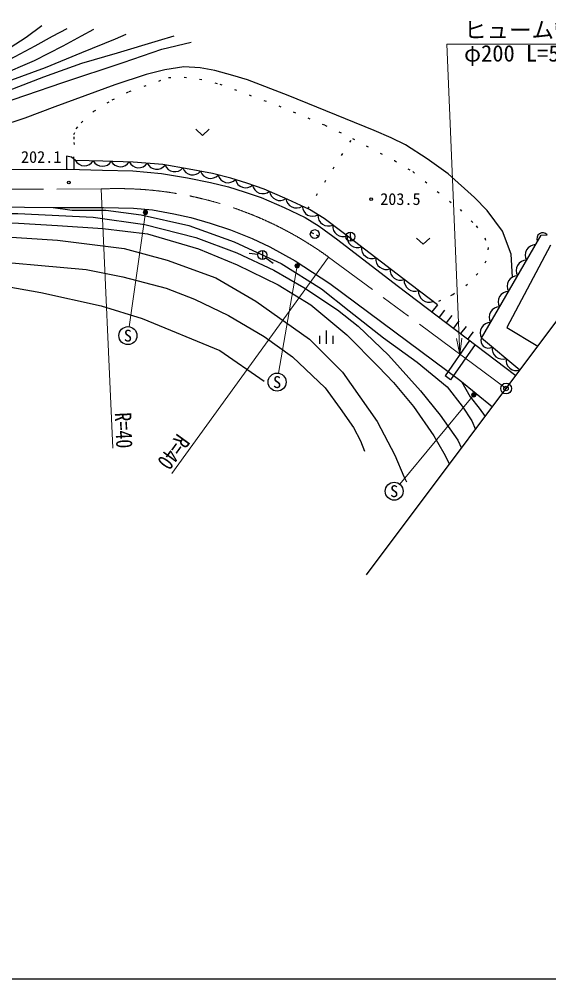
# Model space of a CAD drawing. Units: millimetres, scale not verified. Extents: x 40000 to 680000, y 20000 to 380000.
# Drawn here: x 503764 to 562644, y 205000 to 311718 of the extents above; entities that cross this region are included whole.
import ezdxf
from ezdxf.enums import TextEntityAlignment as Align

# ---------------------------------------------------------------- set-up
doc = ezdxf.new("R2010")
doc.units = ezdxf.units.MM
doc.header["$LTSCALE"] = 1000
doc.header["$PDMODE"] = 32
doc.header["$PDSIZE"] = 500
for name, pattern in [('CHAIN', [18.5, 12, -1.5, 3.5, -1.5]), ('DASHED', [7.5, 6, -1.5]), ('DOTTED', [1.75, 0.25, -1.5])]:
    doc.linetypes.add(name, pattern=pattern)
for name, color, linetype, lineweight in [('M-BGD', 7, 'Continuous', 25), ('M-BMK', 2, 'CHAIN', 13), ('M-BMK-OTRS', 5, 'Continuous', 25), ('M-BMK-SRVR', 3, 'Continuous', 25), ('M-STR-HTXT', 7, 'Continuous', 13), ('M-STR-STRC', 7, 'Continuous', 25), ('M-TTL-BAND', 7, 'Continuous', 25)]:
    doc.layers.add(name, color=color, linetype=linetype, lineweight=lineweight)
doc.layers.add('M-OTRS', color=6, linetype='Continuous')
doc.styles.add('ＭＳ ゴシック', font='')
doc.styles.get('ＭＳ ゴシック').set_extended_font_data('MS Gothic')

# ---------------------------------------------------------------- blocks, each defined once
blk = doc.blocks.new('open_arrow')
at = {"color": 0, "linetype": 'Continuous', "lineweight": -2}
blk.add_lwpolyline([(7.5, 1.25), (0, 0), (7.5, -1.25)], dxfattribs=at)

msp = doc.modelspace()

# ---------------------------------------------------------------- hatches: boundary and pattern name
at = {"layer": 'M-STR-HTXT'}
for points in [[(517595, 290089, -0.41421), (517648, 290438, -0.41421), (517997, 290385, -1)], [(534470, 284152, -1), (534881, 284437, -1)], [(554062, 269918, -0.41421), (554290, 270188, -0.41421), (554561, 269960, -1)]]:
    msp.add_hatch(color=256, dxfattribs=at).paths.add_polyline_path(points)

# ---------------------------------------------------------------- linework, layer by layer
at = {"layer": 'M-BGD', "linetype": 'DOTTED'}
msp.add_line((535868, 290628), (540803, 298465), dxfattribs=at)
at = {"layer": 'M-BGD'}
for p, q in [((509834, 296158), (509834, 295009)), ((536182, 288034), (536473, 287890)), ((536787, 287735), (537079, 287591)), ((540574, 288034), (540580, 287034)), ((530310, 285554), (529317, 285674)), ((530807, 285994), (530807, 284994)), ((531200, 285185), (531987, 284567)), ((550253, 279969), (549650, 279172)), ((551051, 279366), (550447, 278568)), ((551848, 278762), (551244, 277965)), ((552645, 278159), (552042, 277361)), ((553443, 277555), (552839, 276758)), ((537173, 275610), (537173, 276510)), ((537923, 275610), (537923, 277110)), ((538673, 275610), (538673, 276510)), ((554240, 276952), (553636, 276154))]:
    msp.add_line(p, q, dxfattribs=at)
at = {"layer": 'M-BGD', "linetype": 'DASHED'}
for p, q in [((553840, 276000), (551110, 272038)), ((554439, 275547), (551728, 271613)), ((551728, 271613), (551110, 272038))]:
    msp.add_line(p, q, dxfattribs=at)
at = {"layer": 'M-BGD'}
for points in [[(453138, 309201), (453365, 308520), (454160, 307362), (455182, 306215), (456749, 305114), (458294, 304365), (459981, 303770), (462422, 303259), (465069, 302816), (469141, 302384), (472344, 301975), (476460, 301395), (479118, 301248), (482177, 301248), (486039, 301111), (489329, 301315), (491748, 301781), (494329, 302485), (497304, 303393), (501467, 305406), (505454, 307120), (508651, 308759), (510707, 309871), (512047, 310598)], [(454140, 309163), (454749, 308038), (455472, 307315), (456620, 306362), (457424, 305800), (459827, 304685), (461664, 304077), (463983, 303572), (468339, 303041), (470974, 302835), (475698, 302030), (478006, 302030), (482438, 301835), (484923, 301835), (488884, 302111), (491863, 302686), (494230, 303444), (497273, 304787), (500768, 306236), (503306, 307579), (505537, 308752), (507454, 309820), (509085, 310692)], [(475397, 302851), (477177, 302582), (482241, 302466), (486365, 302704), (489535, 303341), (492529, 303950), (494236, 304431), (497100, 305443), (498976, 306439), (501587, 307822), (504548, 309737), (506264, 311027)], [(451399, 308873), (452258, 306963), (453397, 305527), (454974, 303968), (457533, 302777), (459688, 302357), (463842, 301708), (468248, 301390), (470917, 301109), (476682, 300321), (482440, 300126), (487574, 300126), (491280, 300408), (495556, 301547), (500258, 302899), (506520, 305320), (510726, 306809), (514693, 307985), (519235, 309352), (520987, 309878)], [(451931, 309110), (452268, 308279), (453257, 306876), (454515, 305573), (457223, 303978), (458998, 303372), (462733, 302493), (466205, 302044), (469389, 301854), (472313, 301505), (477214, 300908), (485690, 300671), (488863, 300818), (493829, 301795), (498194, 303043), (502525, 304808), (506675, 306337), (510735, 308012), (514476, 309551), (515656, 310045)], [(475223, 300083), (476014, 300006), (481246, 299778), (486574, 299532), (490856, 299532), (494975, 300461), (500362, 301864), (508616, 304684), (515340, 306913), (519634, 308402), (522893, 309173)], [(558623, 283040), (558474, 285581), (557481, 288137), (555802, 290458), (554365, 291905), (551440, 294516), (549135, 296203), (546696, 297747), (545113, 298537), (543233, 299324), (533661, 303218), (529149, 304960), (527533, 305471), (525527, 305999), (523875, 306309), (522080, 306402), (519957, 306096), (517882, 305565), (514410, 304414), (507718, 301988), (504377, 300717), (501545, 299767)], [(523402, 299470), (524152, 298770), (524902, 299470)], [(510005, 296006), (509581, 296382), (509009, 296502), (509011, 295025)], [(550253, 279969), (546400, 282886), (539778, 287977), (537659, 289535), (536053, 290541), (533634, 291682), (531012, 292831), (529067, 293481), (527298, 294031), (525237, 294541), (522649, 295053), (519720, 295547), (516445, 295836), (513060, 295936), (510005, 296006)], [(437145, 295105), (450834, 294951), (509162, 295025), (513034, 294936), (516386, 294837), (519593, 294554), (522469, 294069), (525020, 293564), (527030, 293068), (528760, 292530), (530652, 291897), (533220, 290771), (535573, 289662), (537096, 288707), (539177, 287178), (545793, 282091), (558988, 272104)], [(488461, 291014), (507535, 290790), (513124, 290770), (516478, 290710), (518577, 290509), (520960, 290076), (522833, 289676), (524993, 289052), (527257, 288302), (529656, 287322), (531637, 286407), (534430, 284838), (538283, 282334), (552753, 271568), (556378, 268618)], [(507535, 290790), (509671, 290472), (513410, 290472), (517306, 289964), (522624, 288767), (527650, 286961), (529727, 285979), (532893, 284555), (537386, 281718), (540442, 279273), (544257, 276298), (548001, 273574), (551345, 270816), (553002, 268690), (554072, 267047), (554488, 266093)], [(497218, 289253), (497270, 289255), (503679, 289031), (508004, 288777), (513048, 288454), (518035, 287842), (523714, 286192), (528008, 284405), (532554, 282166), (536188, 279938), (540205, 276625), (543701, 273048), (545381, 271313), (547589, 268656), (549855, 265386), (550982, 263470), (551590, 262222)], [(497228, 290121), (497567, 290124), (503604, 290124), (511980, 289717), (517723, 288868), (523411, 287428), (527950, 285740), (532060, 283824), (535393, 281862), (539160, 279402), (541450, 277563), (544825, 274337), (548368, 270405), (550571, 267693), (552517, 264884), (552921, 263999)], [(497202, 287843), (497407, 287850), (501764, 287543), (508025, 287150), (515439, 286225), (520213, 284933), (525628, 282941), (530070, 280357), (536050, 276145), (539704, 272462), (543548, 266965), (545534, 263222), (546538, 260861), (546820, 260263)], [(547926, 287383), (548676, 286683), (549426, 287383)], [(559435, 272702), (555163, 276260), (561791, 287704), (562458, 287736)], [(484713, 286258), (511197, 283865), (515297, 283067), (520121, 281815), (523259, 280598), (527015, 278763), (531012, 276429), (534138, 274165), (537769, 270713), (539451, 268441), (540916, 266294), (541695, 264826), (542153, 263695)], [(562828, 286605), (557989, 277436), (561422, 275356)], [(448889, 278020), (453220, 281605), (454433, 282824), (456632, 283797), (459108, 284513), (462791, 285347), (466387, 285778), (469748, 285895), (474055, 285616), (477918, 285186), (487803, 283864), (493056, 283309), (500102, 282400), (506171, 281307), (512865, 279834), (517423, 278430), (526060, 274857), (531013, 271475)], [(552921, 271431), (553903, 269708), (554911, 268454), (555570, 267538)]]:
    msp.add_lwpolyline(points, dxfattribs=at)
at = {"layer": 'M-BGD', "linetype": 'DOTTED'}
msp.add_lwpolyline([(509834, 296158), (509896, 297766), (509890, 298374), (509843, 298886), (510108, 299539), (510661, 300204), (512054, 301477), (514116, 302768), (515991, 303671), (520362, 305220), (522121, 305252), (523822, 305057), (526053, 304507), (532619, 302081), (537740, 299938), (540803, 298465), (545484, 295996), (547516, 294763), (552776, 290537), (554567, 288732), (555519, 287389), (555915, 286316), (555654, 284790), (554747, 283424), (553607, 282220), (551928, 281057), (550591, 280431), (549999, 280162)], dxfattribs=at)
at = {"layer": 'M-BGD'}
for centre, radius in [((509294, 293562), 150), ((542899, 291716), 150), ((536630, 287813), 500), ((540577, 287534), 500), ((530807, 285494), 500)]:
    msp.add_circle(centre, radius, dxfattribs=at)
for centre, radius, start, end in [((511018, 296571), 1160, 209.17171, 328.20133), ((513019, 296522), 1160, 208.97927, 328.01811), ((515020, 296467), 1160, 208.79206, 327.82168), ((517044, 296360), 1160, 206.17139, 325.23004), ((519049, 296186), 1160, 204.81636, 323.88204), ((521070, 295916), 1160, 200.9138, 319.94342), ((523049, 295564), 1160, 199.85456, 318.89321), ((525024, 295167), 1160, 198.39112, 317.44473), ((526996, 294696), 1160, 195.67578, 314.7395), ((528943, 294129), 1160, 192.78955, 311.82421), ((530857, 293471), 1159, 190.30472, 309.4216), ((532745, 292714), 1160, 186.81615, 305.84577), ((534580, 291883), 1160, 185.41928, 304.45266), ((536394, 290954), 1157, 181.40501, 300.60873), ((538139, 289874), 1159, 175.82704, 294.92146), ((539781, 288697), 1160, 173.81281, 292.84715), ((541383, 287485), 1160, 172.93085, 291.96047), ((561967, 287322), 642, 40.15739, 207.51401), ((542969, 286266), 1160, 172.93085, 291.96047), ((561185, 285484), 1160, 90.41038, 209.44), ((544554, 285047), 1160, 172.93085, 291.96047), ((546140, 283829), 1160, 172.97828, 292.00818), ((560183, 283753), 1160, 90.41038, 209.44), ((559181, 282022), 1160, 90.41038, 209.44), ((547728, 282619), 1160, 173.3636, 292.39322), ((549322, 281412), 1160, 173.3636, 292.39322), ((558178, 280292), 1160, 90.41038, 209.44), ((557176, 278561), 1160, 90.41038, 209.44), ((556174, 276830), 1160, 90.41038, 209.44), ((555920, 275950), 818, 157.71833, 302.69894), ((557507, 275074), 1160, 170.69382, 289.72345), ((559044, 273794), 1160, 170.69382, 289.72345)]:
    msp.add_arc(centre, radius, start, end, dxfattribs=at)
at = {"layer": 'M-BMK'}
for p, q in [((378450, 292608), (512863, 292837)), ((557893, 270641), (538160, 285262))]:
    msp.add_line(p, q, dxfattribs=at)
msp.add_arc((514680, 252879), 40000, 54.05638, 92.60347, dxfattribs=at)
at = {"layer": 'M-BMK-OTRS'}
msp.add_line((542373, 249910), (575723, 294459), dxfattribs=at)
at = {"layer": 'M-BMK-SRVR'}
msp.add_circle((557893, 270641), 600, dxfattribs=at)
at = {"layer": 'M-OTRS'}
msp.add_point((557893, 270641), dxfattribs=at)
at = {"layer": 'M-STR-HTXT'}
for p, q in [((512863, 292837), (514174, 264015)), ((517796, 290237), (515991, 277515)), ((538160, 285262), (520723, 261213)), ((534676, 284294), (532609, 272343)), ((554311, 269939), (546090, 259998))]:
    msp.add_line(p, q, dxfattribs=at)
msp.add_lwpolyline([(552766, 274440), (551319, 308955), (569219, 308955)], dxfattribs=at)
for centre in [(517796, 290237), (534676, 284294), (554311, 269939)]:
    msp.add_circle(centre, 250, dxfattribs=at)
at = {"layer": 'M-STR-STRC'}
for centre in [(515850, 276525), (532439, 271358), (545453, 259227)]:
    msp.add_circle(centre, 1000, dxfattribs=at)
at = {"layer": 'M-TTL-BAND'}
msp.add_line((40000, 205000), (579000, 205000), dxfattribs=at)

# ---------------------------------------------------------------- block references
at = {"layer": 'M-STR-HTXT', "xscale": 240, "yscale": 240, "rotation": 92.4}
msp.add_blockref('open_arrow', (552766, 274440), dxfattribs=at)

# ---------------------------------------------------------------- texts
at = {"layer": 'M-BGD', "style": 'ＭＳ ゴシック'}
msp.add_text('202.1', height=1320, dxfattribs=at).set_placement((508452, 295341), align=Align.BOTTOM_RIGHT)
msp.add_text('203.5', height=1320, dxfattribs=at).set_placement((543899, 291716), align=Align.MIDDLE_LEFT)
at = {"layer": 'M-STR-HTXT', "style": 'ＭＳ ゴシック'}
for s, p in [('ヒューム管\u3000', (553219, 309055)), ('φ200 L=5.9', (553219, 306455))]:
    msp.add_text(s, height=1833, dxfattribs=at).set_placement(p, align=Align.BOTTOM_LEFT)
at = {"layer": 'M-STR-HTXT', "style": 'ＭＳ ゴシック', "width": 0.8}
msp.add_text('R=40', height=1833, rotation=272.603, dxfattribs=at).set_placement((514020, 263934), align=Align.BOTTOM_RIGHT)
msp.add_text('R=40', height=1833, rotation=234.056, dxfattribs=at).set_placement((520509, 261429), align=Align.TOP_RIGHT)
at = {"layer": 'M-STR-STRC', "style": 'ＭＳ ゴシック'}
for p in [(515850, 276525), (532439, 271358), (545453, 259227)]:
    msp.add_text('S', height=1320, dxfattribs=at).set_placement(p, align=Align.MIDDLE_CENTER)

doc.saveas('drawing.dxf')
